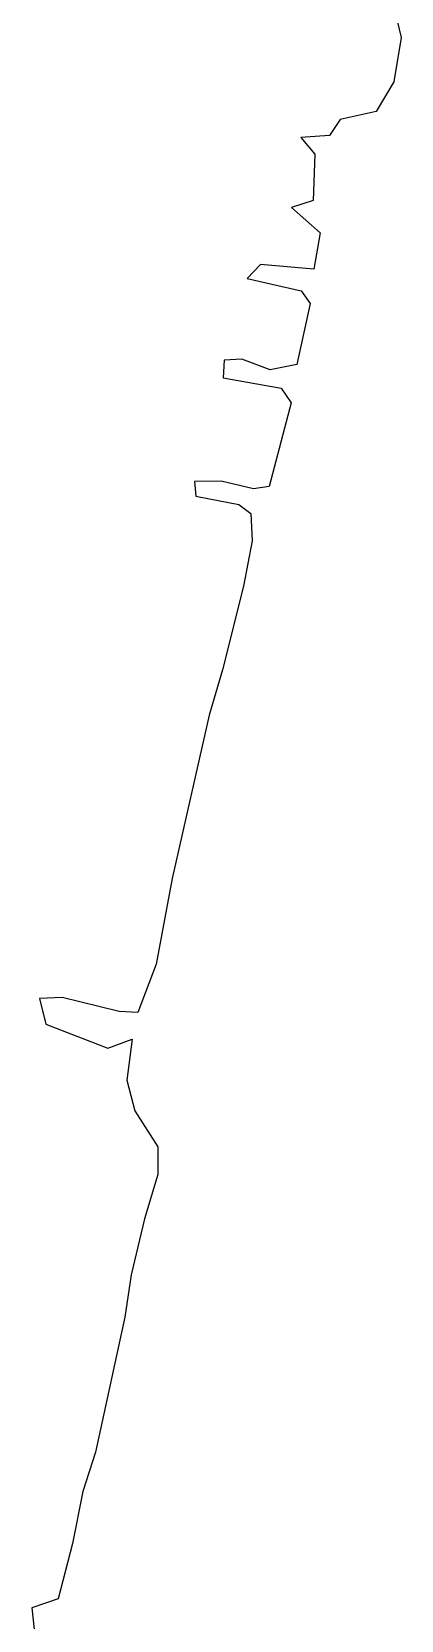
# Model space of a CAD drawing. Header units: metres. Extents: x 267218 to 277461, y 2088854 to 2108025.
# Drawn here: x 272910 to 273753, y 2095044 to 2098667 of the extents above; entities that cross this region are included whole.
import ezdxf

# ---------------------------------------------------------------- set-up
doc = ezdxf.new("R2010")
doc.units = ezdxf.units.M
doc.layers.add('VILLAGE BOUNDRY', color=10, linetype='Continuous')

msp = doc.modelspace()

# ---------------------------------------------------------------- linework, layer by layer
at = {"layer": 'VILLAGE BOUNDRY', "color": 3}
msp.add_polyline3d([(273734.8, 2098730.4, 0), (273753.4, 2098654.3, 0), (273736.2, 2098553.3, 0), (273696.4, 2098485.7, 0), (273613.6, 2098467.1, 0), (273589.3, 2098431.1, 0), (273524.3, 2098426, 0), (273556, 2098388.2, 0), (273552.3, 2098282.8, 0), (273503.1, 2098266.7, 0), (273568.6, 2098209, 0), (273553.6, 2098125.9, 0), (273432.4, 2098136.1, 0), (273401.3, 2098104.5, 0), (273524.8, 2098076.4, 0), (273545.3, 2098047.4, 0), (273515, 2097908.2, 0), (273454.5, 2097896.4, 0), (273389.3, 2097920.6, 0), (273349, 2097918, 0), (273347.1, 2097877.6, 0), (273479.5, 2097854.1, 0), (273502.2, 2097820.6, 0), (273452.2, 2097629.7, 0), (273416.4, 2097624.9, 0), (273342.2, 2097642.2, 0), (273281.7, 2097641.7, 0), (273284.2, 2097608.1, 0), (273383, 2097588.7, 0), (273410.1, 2097568.8, 0), (273412.8, 2097506, 0), (273393.5, 2097402.8, 0), (273345.7, 2097211.9, 0), (273315.1, 2097108.5, 0), (273230.7, 2096735.7, 0), (273194.1, 2096540.3, 0), (273152.4, 2096430.1, 0), (273109.8, 2096432, 0), (272979.5, 2096464.6, 0), (272928, 2096462, 0), (272941.9, 2096403.8, 0), (273083.6, 2096348.9, 0), (273139.4, 2096369.5, 0), (273126.8, 2096275.3, 0), (273145.2, 2096205.9, 0), (273197.5, 2096123.4, 0), (273198, 2096060.7, 0), (273167.4, 2095959.5, 0), (273137, 2095831.5, 0), (273122.1, 2095734.9, 0), (273055.1, 2095427.3, 0), (273026.7, 2095337.4, 0), (273003, 2095218.4, 0), (272970.3, 2095092.6, 0), (272910, 2095071.9, 0), (272943.9, 2094760.6, 0)], dxfattribs=at)

doc.saveas('drawing.dxf')
